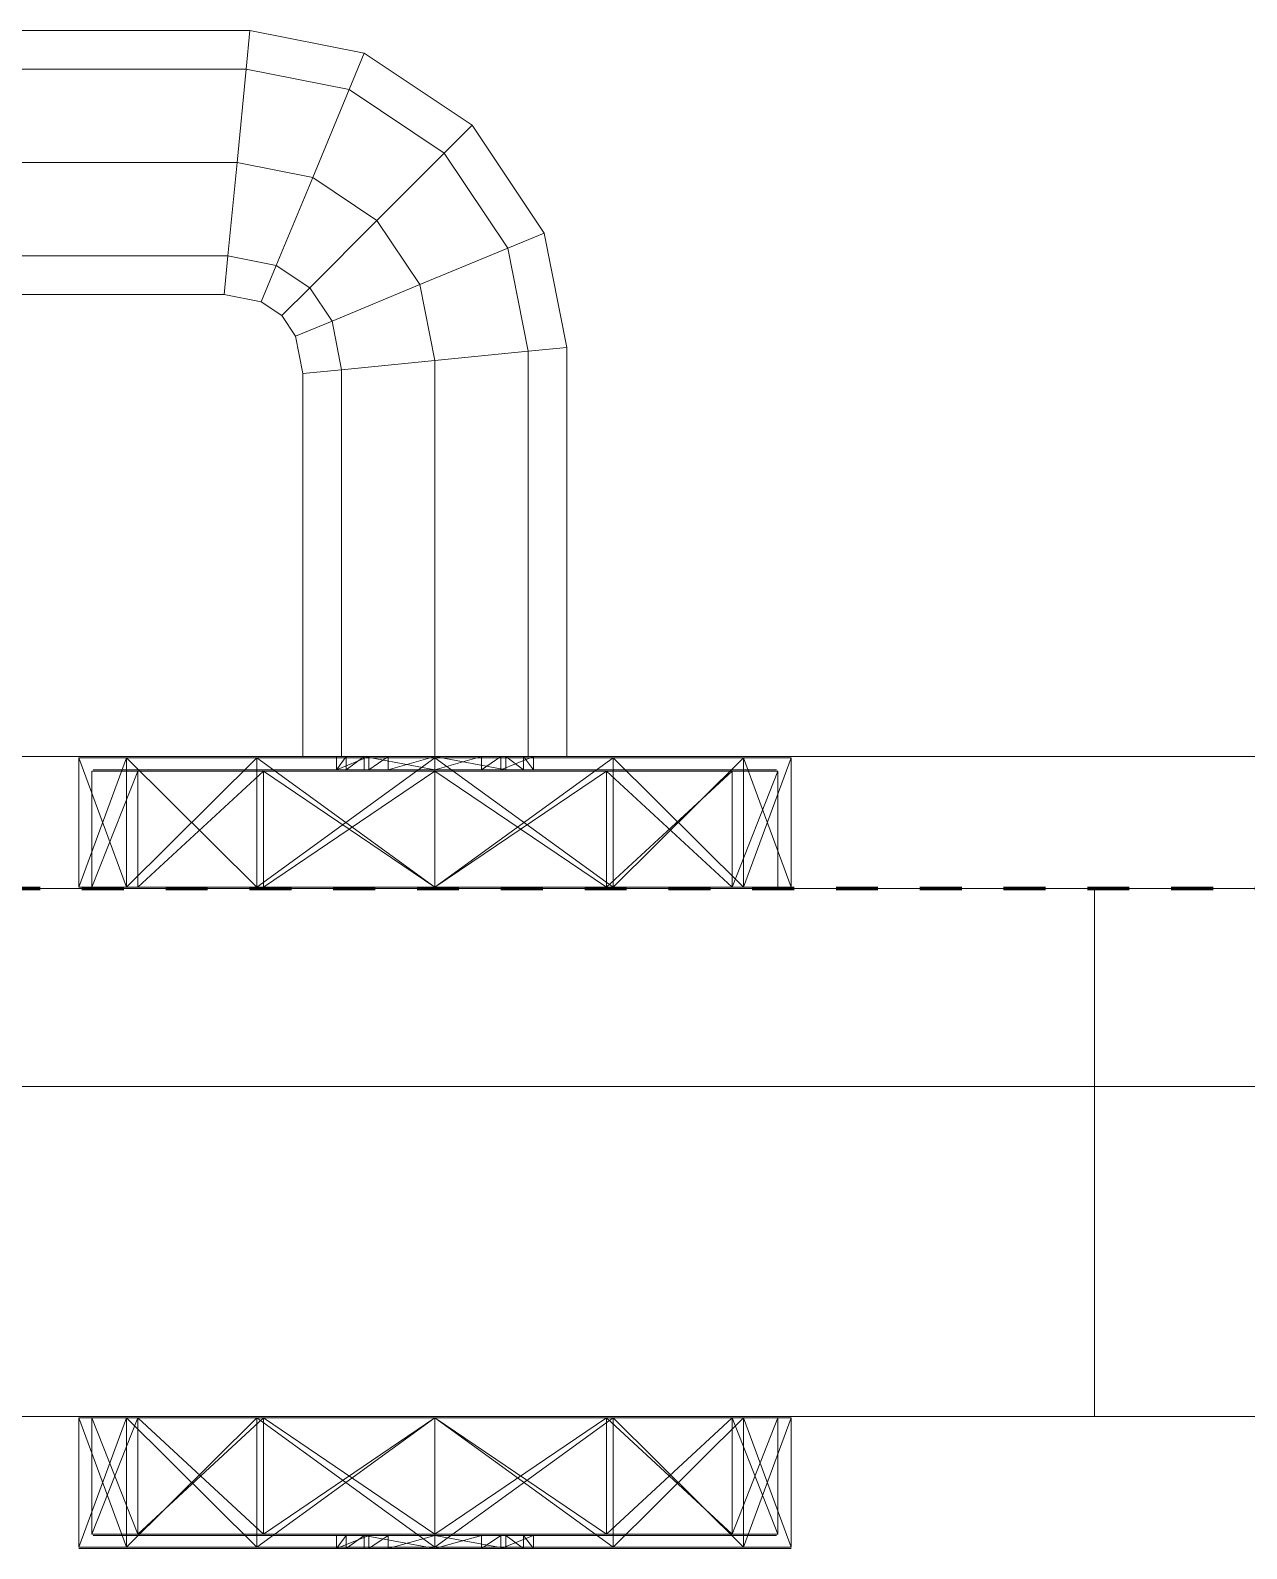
# Model space of a CAD drawing. Header units: millimetres. Extents: x -5300 to 98858, y -5196 to 93886.
# Drawn here: x 56481.3 to 56573.5, y 43115 to 43230 of the extents above; entities that cross this region are included whole.
import ezdxf

# ---------------------------------------------------------------- set-up
doc = ezdxf.new("R2010")
doc.units = ezdxf.units.MM
doc.linetypes.add('Штрих', pattern=[6.35, 3.175, -3.175])
doc.linetypes.add('Штрих_2_', pattern=[6.35, 3.175, -3.175])
for name, color, linetype, lineweight, true_color in [('_Разделитель помещений_', 4, 'Штрих', 70, 0x00ffff), ('Двери', 7, 'Continuous', 18, 0x7f7f7f), ('Стены', 7, 'Continuous', 18, 0x7f7f7f)]:
    doc.layers.add(name, color=color, linetype=linetype, lineweight=lineweight, true_color=true_color)

# ---------------------------------------------------------------- blocks, each defined once
blk = doc.blocks.new('СТВ_Перегородка_Кирпич 242319 - СТВ_Перегородка_Кирпич 2-249685-Подвал')
at = {"layer": 'Стены', "color": 254, "true_color": 0xd4d4d4}
blk.add_line((33750, 43150), (58000, 43150), dxfattribs=at)
blk = doc.blocks.new('СТВ_Перегородка_Кирпич 242319 - СТВ_Перегородка_Кирпич-249678-Подвал')
at = {"layer": 'Стены', "color": 254, "true_color": 0xd4d4d4}
for p, q in [((33750, 43165), (57830, 43165)), ((57830, 43165), (33750, 43165)), ((57830, 43165), (48765, 43165)), ((56050, 43165), (57550, 43165)), ((57550, 43165), (56050, 43165)), ((57550, 43165), (56050, 43165)), ((56050, 43165), (57550, 43165)), ((57830, 43150), (33750, 43150)), ((57830, 43150), (33750, 43150)), ((57830, 43150), (48765, 43150)), ((54750, 43150), (57650, 43150)), ((57650, 43150), (54750, 43150)), ((57650, 43150), (54750, 43150)), ((56050, 43150), (57550, 43150)), ((57550, 43150), (56050, 43150)), ((57550, 43150), (56050, 43150)), ((56050, 43150), (57550, 43150)), ((56050, 43150), (57550, 43150)), ((57550, 43150), (56050, 43150)), ((57550, 43150), (56050, 43150)), ((56050, 43150), (57550, 43150))]:
    blk.add_line(p, q, dxfattribs=at)
blk = doc.blocks.new('СТВ_Перегородка_Кирпич 242319 - СТВ_Перегородка_Кирпич 242319-249682-Подвал')
for name in ['СТВ_Перегородка_Кирпич 242319 - СТВ_Перегородка_Кирпич-249678-Подвал', 'СТВ_Перегородка_Кирпич 242319 - СТВ_Перегородка_Кирпич 2-249685-Подвал']:
    blk.add_blockref(name, (0, 0))
blk = doc.blocks.new('Д-28 - Д-28-249687-Подвал')
at = {"layer": 'Двери', "color": 254, "true_color": 0xd4d4d4}
for p, q in [((56416.02, 43230), (56497.98, 43230)), ((56497.98, 43230), (56416.02, 43230)), ((56497.7, 43227.07), (56497.98, 43230)), ((56497.98, 43230), (56497.7, 43227.07)), ((56497.98, 43230), (56497.7, 43227.07)), ((56497.7, 43227.07), (56497.98, 43230)), ((56497.98, 43230), (56506.64, 43228.28)), ((56506.64, 43228.28), (56497.98, 43230)), ((56505.5, 43225.52), (56506.64, 43228.28)), ((56506.64, 43228.28), (56505.5, 43225.52)), ((56506.64, 43228.28), (56505.5, 43225.52)), ((56505.5, 43225.52), (56506.64, 43228.28)), ((56506.64, 43228.28), (56514.82, 43222.82)), ((56514.82, 43222.82), (56506.64, 43228.28)), ((56497.7, 43227.07), (56416.3, 43227.07)), ((56416.3, 43227.07), (56497.7, 43227.07)), ((56416.3, 43227.07), (56497.7, 43227.07)), ((56497.7, 43227.07), (56416.3, 43227.07)), ((56497, 43220), (56497.7, 43227.07)), ((56497.7, 43227.07), (56497, 43220)), ((56497.7, 43227.07), (56497, 43220)), ((56497, 43220), (56497.7, 43227.07)), ((56505.5, 43225.52), (56497.7, 43227.07)), ((56497.7, 43227.07), (56505.5, 43225.52)), ((56497.7, 43227.07), (56505.5, 43225.52)), ((56505.5, 43225.52), (56497.7, 43227.07)), ((56502.74, 43218.86), (56505.5, 43225.52)), ((56505.5, 43225.52), (56502.74, 43218.86)), ((56505.5, 43225.52), (56502.74, 43218.86)), ((56502.74, 43218.86), (56505.5, 43225.52)), ((56512.7, 43220.7), (56505.5, 43225.52)), ((56505.5, 43225.52), (56512.7, 43220.7)), ((56505.5, 43225.52), (56512.7, 43220.7)), ((56512.7, 43220.7), (56505.5, 43225.52)), ((56512.7, 43220.7), (56514.82, 43222.82)), ((56514.82, 43222.82), (56512.7, 43220.7)), ((56514.82, 43222.82), (56512.7, 43220.7)), ((56512.7, 43220.7), (56514.82, 43222.82)), ((56514.82, 43222.82), (56520.28, 43214.64)), ((56520.28, 43214.64), (56514.82, 43222.82)), ((56507.61, 43215.61), (56512.7, 43220.7)), ((56512.7, 43220.7), (56507.61, 43215.61)), ((56512.7, 43220.7), (56507.61, 43215.61)), ((56507.61, 43215.61), (56512.7, 43220.7)), ((56517.52, 43213.5), (56512.7, 43220.7)), ((56512.7, 43220.7), (56517.52, 43213.5)), ((56512.7, 43220.7), (56517.52, 43213.5)), ((56517.52, 43213.5), (56512.7, 43220.7)), ((56497, 43220), (56417, 43220)), ((56417, 43220), (56497, 43220)), ((56417, 43220), (56497, 43220)), ((56497, 43220), (56417, 43220)), ((56496.3, 43212.93), (56497, 43220)), ((56497, 43220), (56496.3, 43212.93)), ((56497, 43220), (56496.3, 43212.93)), ((56496.3, 43212.93), (56497, 43220)), ((56502.74, 43218.86), (56497, 43220)), ((56497, 43220), (56502.74, 43218.86)), ((56497, 43220), (56502.74, 43218.86)), ((56502.74, 43218.86), (56497, 43220)), ((56499.98, 43212.2), (56502.74, 43218.86)), ((56502.74, 43218.86), (56499.98, 43212.2)), ((56502.74, 43218.86), (56499.98, 43212.2)), ((56499.98, 43212.2), (56502.74, 43218.86)), ((56507.61, 43215.61), (56502.74, 43218.86)), ((56502.74, 43218.86), (56507.61, 43215.61)), ((56502.74, 43218.86), (56507.61, 43215.61)), ((56507.61, 43215.61), (56502.74, 43218.86)), ((56502.51, 43210.51), (56507.61, 43215.61)), ((56507.61, 43215.61), (56502.51, 43210.51)), ((56507.61, 43215.61), (56502.51, 43210.51)), ((56502.51, 43210.51), (56507.61, 43215.61)), ((56510.86, 43210.74), (56507.61, 43215.61)), ((56507.61, 43215.61), (56510.86, 43210.74)), ((56507.61, 43215.61), (56510.86, 43210.74)), ((56510.86, 43210.74), (56507.61, 43215.61)), ((56517.52, 43213.5), (56520.28, 43214.64)), ((56520.28, 43214.64), (56517.52, 43213.5)), ((56520.28, 43214.64), (56517.52, 43213.5)), ((56517.52, 43213.5), (56520.28, 43214.64)), ((56520.28, 43214.64), (56522, 43205.98)), ((56522, 43205.98), (56520.28, 43214.64)), ((56510.86, 43210.74), (56517.52, 43213.5)), ((56517.52, 43213.5), (56510.86, 43210.74)), ((56517.52, 43213.5), (56510.86, 43210.74)), ((56510.86, 43210.74), (56517.52, 43213.5)), ((56519.07, 43205.7), (56517.52, 43213.5)), ((56517.52, 43213.5), (56519.07, 43205.7)), ((56517.52, 43213.5), (56519.07, 43205.7)), ((56519.07, 43205.7), (56517.52, 43213.5)), ((56496.3, 43212.93), (56417.7, 43212.93)), ((56417.7, 43212.93), (56496.3, 43212.93)), ((56417.7, 43212.93), (56496.3, 43212.93)), ((56496.3, 43212.93), (56417.7, 43212.93)), ((56496.02, 43210), (56496.3, 43212.93)), ((56496.3, 43212.93), (56496.02, 43210)), ((56496.3, 43212.93), (56496.02, 43210)), ((56496.02, 43210), (56496.3, 43212.93)), ((56499.98, 43212.2), (56496.3, 43212.93)), ((56496.3, 43212.93), (56499.98, 43212.2)), ((56496.3, 43212.93), (56499.98, 43212.2)), ((56499.98, 43212.2), (56496.3, 43212.93)), ((56498.84, 43209.44), (56499.98, 43212.2)), ((56499.98, 43212.2), (56498.84, 43209.44)), ((56499.98, 43212.2), (56498.84, 43209.44)), ((56498.84, 43209.44), (56499.98, 43212.2)), ((56502.51, 43210.51), (56499.98, 43212.2)), ((56499.98, 43212.2), (56502.51, 43210.51)), ((56499.98, 43212.2), (56502.51, 43210.51)), ((56502.51, 43210.51), (56499.98, 43212.2)), ((56496.02, 43210), (56417.98, 43210)), ((56417.98, 43210), (56496.02, 43210)), ((56498.84, 43209.44), (56496.02, 43210)), ((56496.02, 43210), (56498.84, 43209.44)), ((56500.4, 43208.4), (56502.51, 43210.51)), ((56502.51, 43210.51), (56500.4, 43208.4)), ((56502.51, 43210.51), (56500.4, 43208.4)), ((56500.4, 43208.4), (56502.51, 43210.51)), ((56504.2, 43207.98), (56502.51, 43210.51)), ((56502.51, 43210.51), (56504.2, 43207.98)), ((56502.51, 43210.51), (56504.2, 43207.98)), ((56504.2, 43207.98), (56502.51, 43210.51)), ((56504.2, 43207.98), (56510.86, 43210.74)), ((56510.86, 43210.74), (56504.2, 43207.98)), ((56510.86, 43210.74), (56504.2, 43207.98)), ((56504.2, 43207.98), (56510.86, 43210.74)), ((56512, 43205), (56510.86, 43210.74)), ((56510.86, 43210.74), (56512, 43205)), ((56510.86, 43210.74), (56512, 43205)), ((56512, 43205), (56510.86, 43210.74)), ((56500.4, 43208.4), (56498.84, 43209.44)), ((56498.84, 43209.44), (56500.4, 43208.4)), ((56501.44, 43206.84), (56500.4, 43208.4)), ((56500.4, 43208.4), (56501.44, 43206.84)), ((56501.44, 43206.84), (56504.2, 43207.98)), ((56504.2, 43207.98), (56501.44, 43206.84)), ((56504.2, 43207.98), (56501.44, 43206.84)), ((56501.44, 43206.84), (56504.2, 43207.98)), ((56504.93, 43204.3), (56504.2, 43207.98)), ((56504.2, 43207.98), (56504.93, 43204.3)), ((56504.2, 43207.98), (56504.93, 43204.3)), ((56504.93, 43204.3), (56504.2, 43207.98)), ((56502, 43204.02), (56501.44, 43206.84)), ((56501.44, 43206.84), (56502, 43204.02)), ((56512, 43205), (56519.07, 43205.7)), ((56519.07, 43205.7), (56512, 43205)), ((56519.07, 43205.7), (56512, 43205)), ((56512, 43205), (56519.07, 43205.7)), ((56519.07, 43205.7), (56522, 43205.98)), ((56522, 43205.98), (56519.07, 43205.7)), ((56522, 43205.98), (56519.07, 43205.7)), ((56519.07, 43205.7), (56522, 43205.98)), ((56519.07, 43175), (56519.07, 43205.7)), ((56519.07, 43205.7), (56519.07, 43175)), ((56519.07, 43205.7), (56519.07, 43175)), ((56519.07, 43175), (56519.07, 43205.7)), ((56522, 43205.98), (56522, 43175)), ((56522, 43175), (56522, 43205.98)), ((56502, 43204.02), (56504.93, 43204.3)), ((56504.93, 43204.3), (56502, 43204.02)), ((56504.93, 43204.3), (56502, 43204.02)), ((56502, 43204.02), (56504.93, 43204.3)), ((56504.93, 43204.3), (56512, 43205)), ((56512, 43205), (56504.93, 43204.3)), ((56512, 43205), (56504.93, 43204.3)), ((56504.93, 43204.3), (56512, 43205)), ((56504.93, 43175), (56504.93, 43204.3)), ((56504.93, 43204.3), (56504.93, 43175)), ((56504.93, 43204.3), (56504.93, 43175)), ((56504.93, 43175), (56504.93, 43204.3)), ((56512, 43175), (56512, 43205)), ((56512, 43205), (56512, 43175)), ((56512, 43205), (56512, 43175)), ((56512, 43175), (56512, 43205)), ((56502, 43175), (56502, 43204.02)), ((56502, 43204.02), (56502, 43175)), ((56040, 43175), (57560, 43175)), ((57560, 43175), (56040, 43175)), ((57460, 43175), (56140, 43175)), ((56140, 43175), (57460, 43175)), ((56488.62, 43175), (56485, 43175)), ((56485, 43175), (56488.62, 43175)), ((56485, 43175), (56498.5, 43175)), ((56488.62, 43174.9), (56485, 43174.9)), ((56488.62, 43174.9), (56485, 43174.9)), ((56485, 43165.1), (56485, 43174.9)), ((56488.62, 43165.1), (56485, 43174.9)), ((56488.62, 43174.9), (56485, 43165.1)), ((56488.62, 43174.9), (56485, 43174.9)), ((56485, 43174.9), (56488.62, 43174.9)), ((56485, 43174.9), (56485, 43165.1)), ((56488.62, 43165.1), (56485, 43174.9)), ((56485, 43165.1), (56488.62, 43174.9)), ((56488.71, 43175), (56485.1, 43175)), ((56488.71, 43175), (56485.1, 43175)), ((56507, 43175), (56485.1, 43175)), ((56507, 43175), (56485.1, 43175)), ((56507, 43175), (56485.1, 43175)), ((56498.5, 43175), (56488.62, 43175)), ((56488.62, 43175), (56498.5, 43175)), ((56488.62, 43175), (56498.5, 43175)), ((56498.5, 43174.9), (56488.62, 43174.9)), ((56498.5, 43174.9), (56488.62, 43174.9)), ((56498.5, 43165.1), (56488.62, 43174.9)), ((56498.5, 43174.9), (56488.62, 43165.1)), ((56488.62, 43165.1), (56488.62, 43174.9)), ((56488.62, 43165.1), (56488.62, 43174.9)), ((56498.5, 43174.9), (56488.62, 43174.9)), ((56498.5, 43174.9), (56488.62, 43174.9)), ((56498.5, 43174.9), (56488.62, 43165.1)), ((56498.5, 43165.1), (56488.62, 43174.9)), ((56488.62, 43174.9), (56488.62, 43165.1)), ((56488.62, 43174.9), (56488.62, 43165.1)), ((56498.55, 43175), (56488.71, 43175)), ((56498.55, 43175), (56488.71, 43175)), ((56507, 43175), (56488.71, 43175)), ((56504.53, 43175), (56488.71, 43175)), ((56505.28, 43175), (56488.71, 43175)), ((56488.71, 43175), (56507, 43175)), ((56507, 43175), (56488.71, 43175)), ((56512, 43175), (56498.5, 43175)), ((56512, 43175), (56498.5, 43175)), ((56525.5, 43175), (56498.5, 43175)), ((56525.5, 43175), (56498.5, 43175)), ((56525.5, 43175), (56498.5, 43175)), ((56498.5, 43175), (56498.5, 43175)), ((56512, 43174.9), (56498.5, 43174.9)), ((56512, 43174.9), (56498.5, 43174.9)), ((56512, 43174.9), (56498.5, 43165.1)), ((56512, 43165.1), (56498.5, 43174.9)), ((56498.5, 43165.1), (56498.5, 43174.9)), ((56498.5, 43165.1), (56498.5, 43174.9)), ((56512, 43174.9), (56498.5, 43174.9)), ((56512, 43174.9), (56498.5, 43174.9)), ((56512, 43174.9), (56498.5, 43165.1)), ((56498.5, 43174.9), (56498.5, 43165.1)), ((56512, 43174.9), (56498.5, 43165.1)), ((56498.5, 43174.9), (56498.5, 43165.1)), ((56512, 43175), (56498.55, 43175)), ((56512, 43175), (56498.55, 43175)), ((56498.55, 43175), (56507, 43175)), ((56498.55, 43175), (56507, 43175)), ((56498.55, 43175), (56508.46, 43175)), ((56506.63, 43175), (56498.55, 43175)), ((56505.28, 43175), (56498.55, 43175)), ((56504.93, 43175), (56502, 43175)), ((56502, 43175), (56504.93, 43175)), ((56504.53, 43174), (56504.53, 43175)), ((56504.53, 43175), (56505.28, 43175)), ((56504.53, 43175), (56507, 43175)), ((56504.53, 43174), (56505.28, 43175)), ((56504.53, 43174), (56507, 43175)), ((56504.53, 43175), (56507, 43175)), ((56512, 43175), (56504.93, 43175)), ((56504.93, 43175), (56512, 43175)), ((56506.63, 43175), (56505.28, 43175)), ((56505.28, 43174), (56506.63, 43175)), ((56505.28, 43174), (56505.28, 43175)), ((56512, 43175), (56506.63, 43175)), ((56512, 43174), (56506.63, 43175)), ((56506.63, 43174), (56506.63, 43175)), ((56512, 43175), (56506.63, 43175)), ((56507, 43175), (56508.46, 43175)), ((56507, 43175), (56507, 43174)), ((56507, 43174), (56507, 43175)), ((56507, 43175), (56507, 43175)), ((56507, 43175), (56507, 43174)), ((56507, 43175), (56507, 43175)), ((56507, 43175), (56507, 43174)), ((56508.46, 43175), (56507, 43174)), ((56507, 43174), (56507, 43175)), ((56507, 43174), (56507, 43175)), ((56507, 43174), (56507, 43175)), ((56507, 43175), (56507, 43174)), ((56507, 43175), (56507, 43175)), ((56507, 43175), (56507, 43175)), ((56507, 43174), (56507, 43175)), ((56507, 43174), (56507, 43175)), ((56507, 43174), (56507, 43175)), ((56507, 43175), (56507, 43175)), ((56512, 43175), (56508.46, 43175)), ((56512, 43175), (56508.46, 43175)), ((56512, 43175), (56508.46, 43174)), ((56508.46, 43175), (56508.46, 43174)), ((56525.45, 43175), (56512, 43175)), ((56525.45, 43175), (56512, 43175)), ((56517.37, 43175), (56512, 43175)), ((56512, 43175), (56515.54, 43175)), ((56517.37, 43174), (56512, 43175)), ((56512, 43174), (56512, 43175)), ((56517.37, 43175), (56512, 43175)), ((56512, 43175), (56512, 43175)), ((56512, 43175), (56515.54, 43175)), ((56512, 43175), (56512, 43174)), ((56515.54, 43175), (56512, 43174)), ((56512, 43175), (56512, 43175)), ((56512, 43175), (56525.5, 43175)), ((56525.5, 43175), (56512, 43175)), ((56519.07, 43175), (56512, 43175)), ((56512, 43175), (56519.07, 43175)), ((56525.5, 43174.9), (56512, 43174.9)), ((56525.5, 43174.9), (56512, 43174.9)), ((56525.5, 43165.1), (56512, 43174.9)), ((56525.5, 43174.9), (56512, 43165.1)), ((56512, 43165.1), (56512, 43174.9)), ((56512, 43165.1), (56512, 43174.9)), ((56525.5, 43174.9), (56512, 43174.9)), ((56525.5, 43174.9), (56512, 43174.9)), ((56512, 43174.9), (56512, 43165.1)), ((56512, 43174.9), (56525.5, 43165.1)), ((56525.5, 43174.9), (56512, 43165.1)), ((56512, 43174.9), (56512, 43165.1)), ((56517, 43175), (56515.54, 43175)), ((56517, 43175), (56515.54, 43174)), ((56525.45, 43175), (56515.54, 43175)), ((56515.54, 43175), (56515.54, 43174)), ((56517, 43174), (56517, 43175)), ((56519.47, 43175), (56517, 43175)), ((56517, 43175), (56517, 43174)), ((56517, 43174), (56519.47, 43175)), ((56517, 43174), (56517, 43175)), ((56517, 43174), (56517, 43175)), ((56517, 43174), (56517, 43175)), ((56519.47, 43175), (56517, 43175)), ((56517, 43175), (56517, 43175)), ((56517, 43175), (56517, 43175)), ((56517, 43175), (56535.3, 43175)), ((56517, 43175), (56538.9, 43175)), ((56517, 43175), (56517, 43175)), ((56517, 43175), (56517, 43174)), ((56517, 43175), (56538.9, 43175)), ((56517, 43175), (56517, 43175)), ((56517, 43175), (56517, 43174)), ((56517, 43175), (56517, 43174)), ((56517, 43175), (56538.9, 43175)), ((56517, 43175), (56535.3, 43175)), ((56517, 43175), (56517, 43175)), ((56517, 43175), (56517, 43174)), ((56517, 43175), (56517, 43174)), ((56517, 43175), (56517, 43174)), ((56517, 43175), (56535.3, 43175)), ((56517, 43175), (56525.45, 43175)), ((56517, 43175), (56525.45, 43175)), ((56517.37, 43175), (56518.72, 43175)), ((56518.72, 43174), (56517.37, 43175)), ((56517.37, 43174), (56517.37, 43175)), ((56517.37, 43175), (56525.45, 43175)), ((56519.47, 43175), (56518.72, 43175)), ((56519.47, 43174), (56518.72, 43175)), ((56518.72, 43174), (56518.72, 43175)), ((56518.72, 43175), (56525.45, 43175)), ((56518.72, 43175), (56535.3, 43175)), ((56522, 43175), (56519.07, 43175)), ((56519.07, 43175), (56522, 43175)), ((56519.47, 43174), (56519.47, 43175)), ((56519.47, 43175), (56535.3, 43175)), ((56525.45, 43175), (56535.3, 43175)), ((56535.3, 43175), (56525.45, 43175)), ((56525.5, 43175), (56535.38, 43175)), ((56535.38, 43175), (56525.5, 43175)), ((56525.5, 43175), (56539, 43175)), ((56525.5, 43175), (56535.38, 43175)), ((56525.5, 43175), (56525.5, 43175)), ((56535.38, 43174.9), (56525.5, 43174.9)), ((56535.38, 43174.9), (56525.5, 43174.9)), ((56525.5, 43165.1), (56535.38, 43174.9)), ((56525.5, 43165.1), (56525.5, 43174.9)), ((56535.38, 43165.1), (56525.5, 43174.9)), ((56525.5, 43165.1), (56525.5, 43174.9)), ((56525.5, 43174.9), (56535.38, 43174.9)), ((56535.38, 43174.9), (56525.5, 43174.9)), ((56525.5, 43174.9), (56525.5, 43165.1)), ((56525.5, 43165.1), (56535.38, 43174.9)), ((56535.38, 43165.1), (56525.5, 43174.9)), ((56525.5, 43174.9), (56525.5, 43165.1)), ((56535.3, 43175), (56538.9, 43175)), ((56538.9, 43175), (56535.3, 43175)), ((56535.38, 43175), (56539, 43175)), ((56539, 43175), (56535.38, 43175)), ((56535.38, 43174.9), (56539, 43174.9)), ((56539, 43174.9), (56535.38, 43174.9)), ((56535.38, 43165.1), (56535.38, 43174.9)), ((56535.38, 43174.9), (56539, 43165.1)), ((56539, 43174.9), (56535.38, 43165.1)), ((56535.38, 43165.1), (56535.38, 43174.9)), ((56535.38, 43174.9), (56539, 43174.9)), ((56539, 43174.9), (56535.38, 43174.9)), ((56535.38, 43174.9), (56535.38, 43165.1)), ((56535.38, 43174.9), (56539, 43165.1)), ((56539, 43174.9), (56535.38, 43165.1)), ((56535.38, 43174.9), (56535.38, 43165.1)), ((56539, 43165.1), (56539, 43174.9)), ((56539, 43174.9), (56539, 43165.1)), ((56489.48, 43173.9), (56486, 43173.9)), ((56489.48, 43173.9), (56486, 43173.9)), ((56486, 43173.9), (56486, 43165.1)), ((56489.48, 43173.9), (56486, 43165.1)), ((56489.48, 43173.9), (56486, 43165.1)), ((56489.57, 43174), (56486.1, 43174)), ((56489.57, 43174), (56486.1, 43174)), ((56507, 43174), (56486.1, 43174)), ((56507, 43174), (56486.1, 43174)), ((56507, 43174), (56486.1, 43174)), ((56499, 43173.9), (56489.48, 43173.9)), ((56499, 43173.9), (56489.48, 43173.9)), ((56499, 43173.9), (56489.48, 43165.1)), ((56499, 43173.9), (56489.48, 43165.1)), ((56489.48, 43173.9), (56489.48, 43165.1)), ((56489.48, 43173.9), (56489.48, 43165.1)), ((56499.05, 43174), (56489.57, 43174)), ((56499.05, 43174), (56489.57, 43174)), ((56505.28, 43174), (56489.57, 43174)), ((56507, 43174), (56489.57, 43174)), ((56504.53, 43174), (56489.57, 43174)), ((56489.57, 43174), (56507, 43174)), ((56507, 43174), (56489.57, 43174)), ((56512, 43173.9), (56499, 43173.9)), ((56512, 43173.9), (56499, 43173.9)), ((56512, 43173.9), (56499, 43165.1)), ((56512, 43165.1), (56499, 43173.9)), ((56499, 43173.9), (56499, 43165.1)), ((56499, 43173.9), (56499, 43165.1)), ((56512, 43174), (56499.05, 43174)), ((56512, 43174), (56499.05, 43174)), ((56506.63, 43174), (56499.05, 43174)), ((56499.05, 43174), (56505.28, 43174)), ((56508.46, 43174), (56499.05, 43174)), ((56507, 43174), (56499.05, 43174)), ((56507, 43174), (56499.05, 43174)), ((56505.28, 43174), (56504.53, 43174)), ((56504.53, 43174), (56507, 43174)), ((56504.53, 43174), (56507, 43174)), ((56506.63, 43174), (56505.28, 43174)), ((56512, 43174), (56506.63, 43174)), ((56512, 43174), (56506.63, 43174)), ((56508.46, 43174), (56507, 43174)), ((56507, 43174), (56507, 43174)), ((56507, 43174), (56507, 43174)), ((56507, 43174), (56507, 43174)), ((56507, 43174), (56507, 43174)), ((56507, 43174), (56507, 43174)), ((56512, 43174), (56508.46, 43174)), ((56512, 43174), (56508.46, 43174)), ((56524.95, 43174), (56512, 43174)), ((56524.95, 43174), (56512, 43174)), ((56517.37, 43174), (56512, 43174)), ((56515.54, 43174), (56512, 43174)), ((56517.37, 43174), (56512, 43174)), ((56512, 43174), (56512, 43174)), ((56515.54, 43174), (56512, 43174)), ((56512, 43174), (56512, 43174)), ((56525, 43173.9), (56512, 43173.9)), ((56525, 43173.9), (56512, 43173.9)), ((56525, 43173.9), (56512, 43165.1)), ((56512, 43173.9), (56512, 43165.1)), ((56512, 43173.9), (56512, 43165.1)), ((56512, 43173.9), (56525, 43165.1)), ((56517, 43174), (56515.54, 43174)), ((56515.54, 43174), (56524.95, 43174)), ((56519.47, 43174), (56517, 43174)), ((56519.47, 43174), (56517, 43174)), ((56517, 43174), (56517, 43174)), ((56517, 43174), (56534.43, 43174)), ((56517, 43174), (56517, 43174)), ((56517, 43174), (56537.9, 43174)), ((56517, 43174), (56517, 43174)), ((56517, 43174), (56524.95, 43174)), ((56517, 43174), (56517, 43174)), ((56517, 43174), (56524.95, 43174)), ((56517, 43174), (56534.43, 43174)), ((56517, 43174), (56517, 43174)), ((56517, 43174), (56537.9, 43174)), ((56517, 43174), (56534.43, 43174)), ((56517, 43174), (56537.9, 43174)), ((56518.72, 43174), (56517.37, 43174)), ((56524.95, 43174), (56517.37, 43174)), ((56519.47, 43174), (56518.72, 43174)), ((56534.43, 43174), (56518.72, 43174)), ((56524.95, 43174), (56518.72, 43174)), ((56519.47, 43174), (56534.43, 43174)), ((56534.43, 43174), (56524.95, 43174)), ((56524.95, 43174), (56534.43, 43174)), ((56525, 43173.9), (56534.52, 43173.9)), ((56525, 43173.9), (56534.52, 43173.9)), ((56525, 43173.9), (56525, 43165.1)), ((56534.52, 43173.9), (56525, 43165.1)), ((56525, 43173.9), (56525, 43165.1)), ((56525, 43173.9), (56534.52, 43165.1)), ((56534.43, 43174), (56537.9, 43174)), ((56537.9, 43174), (56534.43, 43174)), ((56534.52, 43173.9), (56538, 43173.9)), ((56538, 43173.9), (56534.52, 43173.9)), ((56534.52, 43173.9), (56534.52, 43165.1)), ((56534.52, 43165.1), (56538, 43173.9)), ((56538, 43173.9), (56534.52, 43165.1)), ((56534.52, 43173.9), (56534.52, 43165.1)), ((56538, 43173.9), (56538, 43165.1)), ((57560, 43165), (56040, 43165)), ((56040, 43165), (57560, 43165)), ((56050, 43165), (57550, 43165)), ((57550, 43165), (56050, 43165)), ((57462, 43165), (56138, 43165)), ((56138, 43165), (57462, 43165)), ((56138, 43165), (56562, 43165)), ((56138, 43165), (56562, 43165)), ((56562, 43165), (56138, 43165)), ((56562, 43165), (56138, 43165)), ((57460, 43165), (56140, 43165)), ((56140, 43165), (57460, 43165)), ((56488.62, 43165.1), (56485, 43165.1)), ((56488.62, 43165.1), (56485, 43165.1)), ((56488.62, 43165.1), (56485, 43165.1)), ((56485, 43165.1), (56488.62, 43165.1)), ((56488.62, 43165), (56485, 43165)), ((56485, 43165), (56488.62, 43165)), ((56498.5, 43165), (56485, 43165)), ((56488.71, 43165), (56485.1, 43165)), ((56488.71, 43165), (56485.1, 43165)), ((56489.4, 43165), (56485.1, 43165)), ((56489.4, 43165), (56485.1, 43165)), ((56485.9, 43165), (56485.1, 43165)), ((56489.4, 43165), (56485.9, 43165)), ((56489.4, 43165), (56485.9, 43165)), ((56489.48, 43165.1), (56486, 43165.1)), ((56489.48, 43165.1), (56486, 43165.1)), ((56498.5, 43165.1), (56488.62, 43165.1)), ((56498.5, 43165.1), (56488.62, 43165.1)), ((56498.5, 43165.1), (56488.62, 43165.1)), ((56498.5, 43165.1), (56488.62, 43165.1)), ((56498.5, 43165), (56488.62, 43165)), ((56488.62, 43165), (56498.5, 43165)), ((56498.5, 43165), (56488.62, 43165)), ((56498.55, 43165), (56488.71, 43165)), ((56498.55, 43165), (56488.71, 43165)), ((56498.95, 43165), (56488.71, 43165)), ((56498.95, 43165), (56488.71, 43165)), ((56489.4, 43165), (56488.71, 43165)), ((56489.4, 43165), (56488.71, 43165)), ((56498.95, 43165), (56489.4, 43165)), ((56498.95, 43165), (56489.4, 43165)), ((56499, 43165.1), (56489.48, 43165.1)), ((56499, 43165.1), (56489.48, 43165.1)), ((56512, 43165.1), (56498.5, 43165.1)), ((56512, 43165.1), (56498.5, 43165.1)), ((56512, 43165.1), (56498.5, 43165.1)), ((56512, 43165.1), (56498.5, 43165.1)), ((56512, 43165), (56498.5, 43165)), ((56498.5, 43165), (56512, 43165)), ((56498.5, 43165), (56498.5, 43165)), ((56498.5, 43165), (56525.5, 43165)), ((56498.5, 43165), (56525.5, 43165)), ((56498.5, 43165), (56525.5, 43165)), ((56512, 43165), (56498.55, 43165)), ((56512, 43165), (56498.55, 43165)), ((56498.95, 43165), (56498.55, 43165)), ((56498.95, 43165), (56498.55, 43165)), ((56512, 43165), (56498.95, 43165)), ((56512, 43165), (56498.95, 43165)), ((56512, 43165), (56498.95, 43165)), ((56512, 43165), (56498.95, 43165)), ((56512, 43165.1), (56499, 43165.1)), ((56512, 43165.1), (56499, 43165.1)), ((56525, 43165.1), (56512, 43165.1)), ((56525.5, 43165.1), (56512, 43165.1)), ((56525.5, 43165.1), (56512, 43165.1)), ((56512, 43165.1), (56525, 43165.1)), ((56512, 43165.1), (56525.5, 43165.1)), ((56525.5, 43165.1), (56512, 43165.1)), ((56525.05, 43165), (56512, 43165)), ((56525.45, 43165), (56512, 43165)), ((56525.05, 43165), (56512, 43165)), ((56525.45, 43165), (56512, 43165)), ((56525.05, 43165), (56512, 43165)), ((56512, 43165), (56512, 43165)), ((56525.05, 43165), (56512, 43165)), ((56512, 43165), (56512, 43165)), ((56512, 43165), (56525.5, 43165)), ((56512, 43165), (56525.5, 43165)), ((56534.52, 43165.1), (56525, 43165.1)), ((56525, 43165.1), (56534.52, 43165.1)), ((56525.05, 43165), (56534.61, 43165)), ((56534.61, 43165), (56525.05, 43165)), ((56525.05, 43165), (56525.45, 43165)), ((56525.05, 43165), (56525.45, 43165)), ((56535.3, 43165), (56525.45, 43165)), ((56535.3, 43165), (56525.45, 43165)), ((56534.61, 43165), (56525.45, 43165)), ((56534.61, 43165), (56525.45, 43165)), ((56525.5, 43165.1), (56535.38, 43165.1)), ((56535.38, 43165.1), (56525.5, 43165.1)), ((56525.5, 43165.1), (56535.38, 43165.1)), ((56535.38, 43165.1), (56525.5, 43165.1)), ((56525.5, 43165), (56535.38, 43165)), ((56535.38, 43165), (56525.5, 43165)), ((56525.5, 43165), (56525.5, 43165)), ((56535.38, 43165), (56525.5, 43165)), ((56539, 43165), (56525.5, 43165)), ((56534.52, 43165.1), (56538, 43165.1)), ((56538, 43165.1), (56534.52, 43165.1)), ((56534.61, 43165), (56538.1, 43165)), ((56538.1, 43165), (56534.61, 43165)), ((56534.61, 43165), (56535.3, 43165)), ((56534.61, 43165), (56538.9, 43165)), ((56538.9, 43165), (56534.61, 43165)), ((56534.61, 43165), (56535.3, 43165)), ((56535.3, 43165), (56538.9, 43165)), ((56538.9, 43165), (56535.3, 43165)), ((56535.38, 43165.1), (56539, 43165.1)), ((56539, 43165.1), (56535.38, 43165.1)), ((56535.38, 43165.1), (56539, 43165.1)), ((56539, 43165.1), (56535.38, 43165.1)), ((56535.38, 43165), (56539, 43165)), ((56539, 43165), (56535.38, 43165)), ((56538.1, 43165), (56538.9, 43165)), ((56562, 43125), (56562, 43165)), ((56562, 43165), (57462, 43165)), ((56562, 43165), (56562, 43125)), ((56562, 43125), (56562, 43165)), ((56562, 43165), (56562, 43165)), ((57462, 43165), (56562, 43165)), ((56562, 43165), (56562, 43165)), ((56562, 43165), (57462, 43165)), ((56562, 43165), (56562, 43125)), ((57462, 43165), (56562, 43165)), ((56562, 43165), (56562, 43125)), ((56562, 43165), (56562, 43165)), ((56562, 43165), (56562, 43165)), ((56562, 43165), (56562, 43125)), ((56562, 43125), (56562, 43165)), ((56562, 43125), (56562, 43165)), ((57462, 43125), (56138, 43125)), ((56138, 43125), (57462, 43125)), ((56562, 43125), (56138, 43125)), ((56138, 43125), (56562, 43125)), ((56562, 43125), (56138, 43125)), ((56138, 43125), (56562, 43125)), ((57450, 43125), (56150, 43125)), ((56150, 43125), (57450, 43125)), ((56488.62, 43125), (56485, 43125)), ((56485, 43125), (56488.62, 43125)), ((56485, 43125), (56498.5, 43125)), ((56488.62, 43124.9), (56485, 43124.9)), ((56488.62, 43124.9), (56485, 43124.9)), ((56485, 43124.9), (56485, 43115.1)), ((56488.62, 43124.9), (56485, 43115.1)), ((56488.62, 43115.1), (56485, 43124.9)), ((56488.62, 43124.9), (56485, 43124.9)), ((56485, 43124.9), (56488.62, 43124.9)), ((56485, 43124.9), (56485, 43115.1)), ((56488.62, 43124.9), (56485, 43115.1)), ((56485, 43124.9), (56488.62, 43115.1)), ((56488.71, 43125), (56485.1, 43125)), ((56488.71, 43125), (56485.1, 43125)), ((56489.4, 43125), (56485.1, 43125)), ((56489.4, 43125), (56485.1, 43125)), ((56485.9, 43125), (56485.1, 43125)), ((56489.4, 43125), (56485.9, 43125)), ((56489.4, 43125), (56485.9, 43125)), ((56489.48, 43124.9), (56486, 43124.9)), ((56489.48, 43124.9), (56486, 43124.9)), ((56486, 43124.9), (56486, 43116.1)), ((56489.48, 43116.1), (56486, 43124.9)), ((56489.48, 43124.9), (56486, 43116.1)), ((56498.5, 43125), (56488.62, 43125)), ((56488.62, 43125), (56498.5, 43125)), ((56488.62, 43125), (56498.5, 43125)), ((56498.5, 43124.9), (56488.62, 43124.9)), ((56498.5, 43124.9), (56488.62, 43124.9)), ((56498.5, 43124.9), (56488.62, 43115.1)), ((56498.5, 43115.1), (56488.62, 43124.9)), ((56488.62, 43124.9), (56488.62, 43115.1)), ((56488.62, 43115.1), (56488.62, 43124.9)), ((56498.5, 43124.9), (56488.62, 43124.9)), ((56488.62, 43124.9), (56498.5, 43124.9)), ((56498.5, 43115.1), (56488.62, 43124.9)), ((56488.62, 43124.9), (56488.62, 43115.1)), ((56488.62, 43124.9), (56488.62, 43115.1)), ((56488.62, 43124.9), (56498.5, 43115.1)), ((56498.55, 43125), (56488.71, 43125)), ((56498.55, 43125), (56488.71, 43125)), ((56498.95, 43125), (56488.71, 43125)), ((56498.95, 43125), (56488.71, 43125)), ((56489.4, 43125), (56488.71, 43125)), ((56488.71, 43125), (56489.4, 43125)), ((56498.95, 43125), (56489.4, 43125)), ((56498.95, 43125), (56489.4, 43125)), ((56499, 43124.9), (56489.48, 43124.9)), ((56499, 43124.9), (56489.48, 43124.9)), ((56499, 43124.9), (56489.48, 43116.1)), ((56499, 43116.1), (56489.48, 43124.9)), ((56489.48, 43124.9), (56489.48, 43116.1)), ((56489.48, 43116.1), (56489.48, 43124.9)), ((56512, 43125), (56498.5, 43125)), ((56512, 43125), (56498.5, 43125)), ((56525.5, 43125), (56498.5, 43125)), ((56525.5, 43125), (56498.5, 43125)), ((56525.5, 43125), (56498.5, 43125)), ((56498.5, 43125), (56498.5, 43125)), ((56512, 43124.9), (56498.5, 43124.9)), ((56512, 43124.9), (56498.5, 43124.9)), ((56512, 43124.9), (56498.5, 43115.1)), ((56512, 43115.1), (56498.5, 43124.9)), ((56498.5, 43124.9), (56498.5, 43115.1)), ((56498.5, 43115.1), (56498.5, 43124.9)), ((56512, 43124.9), (56498.5, 43124.9)), ((56498.5, 43124.9), (56512, 43124.9)), ((56512, 43124.9), (56498.5, 43115.1)), ((56498.5, 43124.9), (56498.5, 43115.1)), ((56498.5, 43124.9), (56498.5, 43115.1)), ((56498.5, 43124.9), (56512, 43115.1)), ((56512, 43125), (56498.55, 43125)), ((56512, 43125), (56498.55, 43125)), ((56498.95, 43125), (56498.55, 43125)), ((56498.55, 43125), (56498.95, 43125)), ((56512, 43125), (56498.95, 43125)), ((56512, 43125), (56498.95, 43125)), ((56512, 43125), (56498.95, 43125)), ((56512, 43125), (56498.95, 43125)), ((56512, 43124.9), (56499, 43124.9)), ((56512, 43124.9), (56499, 43124.9)), ((56512, 43124.9), (56499, 43116.1)), ((56512, 43116.1), (56499, 43124.9)), ((56499, 43124.9), (56499, 43116.1)), ((56499, 43116.1), (56499, 43124.9)), ((56525.05, 43125), (56512, 43125)), ((56525.45, 43125), (56512, 43125)), ((56525.45, 43125), (56512, 43125)), ((56525.05, 43125), (56512, 43125)), ((56525.05, 43125), (56512, 43125)), ((56512, 43125), (56512, 43125)), ((56525.05, 43125), (56512, 43125)), ((56512, 43125), (56512, 43125)), ((56512, 43125), (56525.5, 43125)), ((56525.5, 43125), (56512, 43125)), ((56525.5, 43124.9), (56512, 43124.9)), ((56525, 43124.9), (56512, 43124.9)), ((56525, 43124.9), (56512, 43124.9)), ((56525.5, 43124.9), (56512, 43124.9)), ((56525.5, 43124.9), (56512, 43115.1)), ((56512, 43124.9), (56512, 43115.1)), ((56525, 43124.9), (56512, 43116.1)), ((56525, 43116.1), (56512, 43124.9)), ((56512, 43124.9), (56512, 43116.1)), ((56525.5, 43115.1), (56512, 43124.9)), ((56512, 43115.1), (56512, 43124.9)), ((56512, 43116.1), (56512, 43124.9)), ((56525.5, 43124.9), (56512, 43124.9)), ((56512, 43124.9), (56525.5, 43124.9)), ((56525.5, 43124.9), (56512, 43115.1)), ((56512, 43124.9), (56512, 43115.1)), ((56512, 43124.9), (56512, 43115.1)), ((56512, 43124.9), (56525.5, 43115.1)), ((56525, 43124.9), (56534.52, 43124.9)), ((56534.52, 43124.9), (56525, 43124.9)), ((56525, 43116.1), (56525, 43124.9)), ((56525, 43124.9), (56534.52, 43116.1)), ((56534.52, 43124.9), (56525, 43116.1)), ((56525, 43124.9), (56525, 43116.1)), ((56525.05, 43125), (56534.61, 43125)), ((56534.61, 43125), (56525.05, 43125)), ((56525.05, 43125), (56525.45, 43125)), ((56525.45, 43125), (56525.05, 43125)), ((56525.45, 43125), (56535.3, 43125)), ((56535.3, 43125), (56525.45, 43125)), ((56525.45, 43125), (56534.61, 43125)), ((56534.61, 43125), (56525.45, 43125)), ((56525.5, 43125), (56535.38, 43125)), ((56535.38, 43125), (56525.5, 43125)), ((56525.5, 43125), (56539, 43125)), ((56525.5, 43125), (56535.38, 43125)), ((56525.5, 43125), (56525.5, 43125)), ((56525.5, 43124.9), (56535.38, 43124.9)), ((56525.5, 43124.9), (56535.38, 43124.9)), ((56525.5, 43124.9), (56525.5, 43115.1)), ((56525.5, 43115.1), (56535.38, 43124.9)), ((56525.5, 43124.9), (56525.5, 43115.1)), ((56525.5, 43124.9), (56535.38, 43115.1)), ((56525.5, 43124.9), (56535.38, 43124.9)), ((56525.5, 43124.9), (56535.38, 43124.9)), ((56525.5, 43115.1), (56525.5, 43124.9)), ((56525.5, 43124.9), (56535.38, 43115.1)), ((56525.5, 43124.9), (56525.5, 43115.1)), ((56525.5, 43124.9), (56535.38, 43115.1)), ((56534.52, 43124.9), (56538, 43124.9)), ((56538, 43124.9), (56534.52, 43124.9)), ((56534.52, 43124.9), (56534.52, 43116.1)), ((56534.52, 43116.1), (56538, 43124.9)), ((56538, 43116.1), (56534.52, 43124.9)), ((56534.52, 43124.9), (56534.52, 43116.1)), ((56534.61, 43125), (56538.1, 43125)), ((56538.1, 43125), (56534.61, 43125)), ((56535.3, 43125), (56534.61, 43125)), ((56534.61, 43125), (56538.9, 43125)), ((56538.9, 43125), (56534.61, 43125)), ((56535.3, 43125), (56534.61, 43125)), ((56535.3, 43125), (56538.9, 43125)), ((56538.9, 43125), (56535.3, 43125)), ((56535.38, 43125), (56539, 43125)), ((56539, 43125), (56535.38, 43125)), ((56535.38, 43124.9), (56539, 43124.9)), ((56539, 43124.9), (56535.38, 43124.9)), ((56535.38, 43115.1), (56535.38, 43124.9)), ((56535.38, 43115.1), (56539, 43124.9)), ((56539, 43115.1), (56535.38, 43124.9)), ((56535.38, 43124.9), (56535.38, 43115.1)), ((56535.38, 43124.9), (56539, 43124.9)), ((56539, 43124.9), (56535.38, 43124.9)), ((56535.38, 43115.1), (56535.38, 43124.9)), ((56535.38, 43124.9), (56539, 43115.1)), ((56539, 43115.1), (56535.38, 43124.9)), ((56535.38, 43124.9), (56535.38, 43115.1)), ((56538, 43124.9), (56538, 43116.1)), ((56538.9, 43125), (56538.1, 43125)), ((56539, 43115.1), (56539, 43124.9)), ((56539, 43115.1), (56539, 43124.9)), ((57462, 43125), (56562, 43125)), ((57462, 43125), (56562, 43125)), ((56562, 43125), (56562, 43125)), ((56562, 43125), (57462, 43125)), ((56562, 43125), (56562, 43125)), ((56562, 43125), (57462, 43125)), ((56562, 43125), (56562, 43125)), ((56562, 43125), (56562, 43125)), ((56489.48, 43116.1), (56486, 43116.1)), ((56489.48, 43116.1), (56486, 43116.1)), ((56489.57, 43116), (56486.1, 43116)), ((56489.57, 43116), (56486.1, 43116)), ((56507, 43116), (56486.1, 43116)), ((56507, 43116), (56486.1, 43116)), ((56507, 43116), (56486.1, 43116)), ((56499, 43116.1), (56489.48, 43116.1)), ((56499, 43116.1), (56489.48, 43116.1)), ((56499.05, 43116), (56489.57, 43116)), ((56499.05, 43116), (56489.57, 43116)), ((56507, 43116), (56489.57, 43116)), ((56504.53, 43116), (56489.57, 43116)), ((56505.28, 43116), (56489.57, 43116)), ((56489.57, 43116), (56507, 43116)), ((56507, 43116), (56489.57, 43116)), ((56512, 43116.1), (56499, 43116.1)), ((56512, 43116.1), (56499, 43116.1)), ((56512, 43116), (56499.05, 43116)), ((56512, 43116), (56499.05, 43116)), ((56499.05, 43116), (56507, 43116)), ((56499.05, 43116), (56507, 43116)), ((56499.05, 43116), (56508.46, 43116)), ((56506.63, 43116), (56499.05, 43116)), ((56505.28, 43116), (56499.05, 43116)), ((56504.53, 43115), (56504.53, 43116)), ((56504.53, 43116), (56505.28, 43116)), ((56504.53, 43116), (56507, 43116)), ((56504.53, 43115), (56505.28, 43116)), ((56504.53, 43115), (56507, 43116)), ((56504.53, 43116), (56507, 43116)), ((56506.63, 43116), (56505.28, 43116)), ((56505.28, 43115), (56506.63, 43116)), ((56505.28, 43115), (56505.28, 43116)), ((56512, 43116), (56506.63, 43116)), ((56512, 43115), (56506.63, 43116)), ((56506.63, 43115), (56506.63, 43116)), ((56512, 43116), (56506.63, 43116)), ((56507, 43116), (56508.46, 43116)), ((56507, 43116), (56507, 43115)), ((56507, 43115), (56507, 43116)), ((56507, 43116), (56507, 43116)), ((56507, 43116), (56507, 43115)), ((56507, 43116), (56507, 43116)), ((56507, 43116), (56507, 43115)), ((56508.46, 43116), (56507, 43115)), ((56507, 43115), (56507, 43116)), ((56507, 43115), (56507, 43116)), ((56507, 43115), (56507, 43116)), ((56507, 43116), (56507, 43115)), ((56507, 43116), (56507, 43116)), ((56507, 43116), (56507, 43116)), ((56507, 43115), (56507, 43116)), ((56507, 43115), (56507, 43116)), ((56507, 43115), (56507, 43116)), ((56507, 43116), (56507, 43116)), ((56512, 43116), (56508.46, 43116)), ((56512, 43116), (56508.46, 43116)), ((56512, 43116), (56508.46, 43115)), ((56508.46, 43116), (56508.46, 43115)), ((56525, 43116.1), (56512, 43116.1)), ((56525, 43116.1), (56512, 43116.1)), ((56524.95, 43116), (56512, 43116)), ((56524.95, 43116), (56512, 43116)), ((56517.37, 43116), (56512, 43116)), ((56512, 43116), (56515.54, 43116)), ((56517.37, 43115), (56512, 43116)), ((56512, 43115), (56512, 43116)), ((56517.37, 43116), (56512, 43116)), ((56512, 43116), (56512, 43116)), ((56512, 43116), (56515.54, 43116)), ((56512, 43116), (56512, 43115)), ((56515.54, 43116), (56512, 43115)), ((56512, 43116), (56512, 43116)), ((56517, 43116), (56515.54, 43116)), ((56517, 43116), (56515.54, 43115)), ((56524.95, 43116), (56515.54, 43116)), ((56515.54, 43116), (56515.54, 43115)), ((56517, 43115), (56517, 43116)), ((56519.47, 43116), (56517, 43116)), ((56517, 43116), (56517, 43115)), ((56517, 43115), (56519.47, 43116)), ((56517, 43115), (56517, 43116)), ((56517, 43115), (56517, 43116)), ((56517, 43115), (56517, 43116)), ((56519.47, 43116), (56517, 43116)), ((56517, 43116), (56517, 43116)), ((56517, 43116), (56517, 43116)), ((56517, 43116), (56534.43, 43116)), ((56517, 43116), (56537.9, 43116)), ((56517, 43116), (56517, 43116)), ((56517, 43116), (56517, 43115)), ((56517, 43116), (56537.9, 43116)), ((56517, 43116), (56517, 43116)), ((56517, 43116), (56517, 43115)), ((56517, 43116), (56517, 43115)), ((56517, 43116), (56537.9, 43116)), ((56517, 43116), (56534.43, 43116)), ((56517, 43116), (56517, 43116)), ((56517, 43116), (56517, 43115)), ((56517, 43116), (56517, 43115)), ((56517, 43116), (56517, 43115)), ((56517, 43116), (56534.43, 43116)), ((56517, 43116), (56524.95, 43116)), ((56517, 43116), (56524.95, 43116)), ((56517.37, 43116), (56518.72, 43116)), ((56518.72, 43115), (56517.37, 43116)), ((56517.37, 43115), (56517.37, 43116)), ((56517.37, 43116), (56524.95, 43116)), ((56519.47, 43116), (56518.72, 43116)), ((56519.47, 43115), (56518.72, 43116)), ((56518.72, 43115), (56518.72, 43116)), ((56518.72, 43116), (56524.95, 43116)), ((56518.72, 43116), (56534.43, 43116)), ((56519.47, 43115), (56519.47, 43116)), ((56519.47, 43116), (56534.43, 43116)), ((56524.95, 43116), (56534.43, 43116)), ((56534.43, 43116), (56524.95, 43116)), ((56525, 43116.1), (56534.52, 43116.1)), ((56534.52, 43116.1), (56525, 43116.1)), ((56534.43, 43116), (56537.9, 43116)), ((56537.9, 43116), (56534.43, 43116)), ((56534.52, 43116.1), (56538, 43116.1)), ((56538, 43116.1), (56534.52, 43116.1)), ((56488.62, 43115.1), (56485, 43115.1)), ((56488.62, 43115.1), (56485, 43115.1)), ((56488.62, 43115.1), (56485, 43115.1)), ((56485, 43115.1), (56488.62, 43115.1)), ((56488.62, 43115), (56485, 43115)), ((56485, 43115), (56488.62, 43115)), ((56498.5, 43115), (56485, 43115)), ((56488.71, 43115), (56485.1, 43115)), ((56488.71, 43115), (56485.1, 43115)), ((56507, 43115), (56485.1, 43115)), ((56507, 43115), (56485.1, 43115)), ((56507, 43115), (56485.1, 43115)), ((56498.5, 43115.1), (56488.62, 43115.1)), ((56498.5, 43115.1), (56488.62, 43115.1)), ((56498.5, 43115.1), (56488.62, 43115.1)), ((56488.62, 43115.1), (56498.5, 43115.1)), ((56498.5, 43115), (56488.62, 43115)), ((56488.62, 43115), (56498.5, 43115)), ((56498.5, 43115), (56488.62, 43115)), ((56498.55, 43115), (56488.71, 43115)), ((56498.55, 43115), (56488.71, 43115)), ((56505.28, 43115), (56488.71, 43115)), ((56507, 43115), (56488.71, 43115)), ((56504.53, 43115), (56488.71, 43115)), ((56488.71, 43115), (56507, 43115)), ((56507, 43115), (56488.71, 43115)), ((56512, 43115.1), (56498.5, 43115.1)), ((56512, 43115.1), (56498.5, 43115.1)), ((56512, 43115.1), (56498.5, 43115.1)), ((56498.5, 43115.1), (56512, 43115.1)), ((56512, 43115), (56498.5, 43115)), ((56498.5, 43115), (56512, 43115)), ((56498.5, 43115), (56498.5, 43115)), ((56498.5, 43115), (56525.5, 43115)), ((56498.5, 43115), (56525.5, 43115)), ((56498.5, 43115), (56525.5, 43115)), ((56512, 43115), (56498.55, 43115)), ((56512, 43115), (56498.55, 43115)), ((56506.63, 43115), (56498.55, 43115)), ((56498.55, 43115), (56505.28, 43115)), ((56508.46, 43115), (56498.55, 43115)), ((56507, 43115), (56498.55, 43115)), ((56507, 43115), (56498.55, 43115)), ((56505.28, 43115), (56504.53, 43115)), ((56504.53, 43115), (56507, 43115)), ((56504.53, 43115), (56507, 43115)), ((56506.63, 43115), (56505.28, 43115)), ((56512, 43115), (56506.63, 43115)), ((56512, 43115), (56506.63, 43115)), ((56508.46, 43115), (56507, 43115)), ((56507, 43115), (56507, 43115)), ((56507, 43115), (56507, 43115)), ((56507, 43115), (56507, 43115)), ((56507, 43115), (56507, 43115)), ((56507, 43115), (56507, 43115)), ((56512, 43115), (56508.46, 43115)), ((56512, 43115), (56508.46, 43115)), ((56525.5, 43115.1), (56512, 43115.1)), ((56525.5, 43115.1), (56512, 43115.1)), ((56525.5, 43115.1), (56512, 43115.1)), ((56512, 43115.1), (56525.5, 43115.1)), ((56525.45, 43115), (56512, 43115)), ((56525.45, 43115), (56512, 43115)), ((56517.37, 43115), (56512, 43115)), ((56515.54, 43115), (56512, 43115)), ((56517.37, 43115), (56512, 43115)), ((56512, 43115), (56512, 43115)), ((56515.54, 43115), (56512, 43115)), ((56512, 43115), (56512, 43115)), ((56512, 43115), (56525.5, 43115)), ((56512, 43115), (56525.5, 43115)), ((56517, 43115), (56515.54, 43115)), ((56515.54, 43115), (56525.45, 43115)), ((56519.47, 43115), (56517, 43115)), ((56519.47, 43115), (56517, 43115)), ((56517, 43115), (56517, 43115)), ((56517, 43115), (56535.3, 43115)), ((56517, 43115), (56517, 43115)), ((56517, 43115), (56538.9, 43115)), ((56517, 43115), (56517, 43115)), ((56517, 43115), (56525.45, 43115)), ((56517, 43115), (56517, 43115)), ((56517, 43115), (56525.45, 43115)), ((56517, 43115), (56535.3, 43115)), ((56517, 43115), (56517, 43115)), ((56517, 43115), (56538.9, 43115)), ((56517, 43115), (56535.3, 43115)), ((56517, 43115), (56538.9, 43115)), ((56518.72, 43115), (56517.37, 43115)), ((56525.45, 43115), (56517.37, 43115)), ((56519.47, 43115), (56518.72, 43115)), ((56535.3, 43115), (56518.72, 43115)), ((56525.45, 43115), (56518.72, 43115)), ((56519.47, 43115), (56535.3, 43115)), ((56535.3, 43115), (56525.45, 43115)), ((56525.45, 43115), (56535.3, 43115)), ((56525.5, 43115.1), (56535.38, 43115.1)), ((56525.5, 43115.1), (56535.38, 43115.1)), ((56525.5, 43115.1), (56535.38, 43115.1)), ((56525.5, 43115.1), (56535.38, 43115.1)), ((56525.5, 43115), (56535.38, 43115)), ((56535.38, 43115), (56525.5, 43115)), ((56525.5, 43115), (56525.5, 43115)), ((56535.38, 43115), (56525.5, 43115)), ((56539, 43115), (56525.5, 43115)), ((56535.3, 43115), (56538.9, 43115)), ((56538.9, 43115), (56535.3, 43115)), ((56535.38, 43115.1), (56539, 43115.1)), ((56539, 43115.1), (56535.38, 43115.1)), ((56535.38, 43115.1), (56539, 43115.1)), ((56539, 43115.1), (56535.38, 43115.1)), ((56535.38, 43115), (56539, 43115)), ((56539, 43115), (56535.38, 43115))]:
    blk.add_line(p, q, dxfattribs=at)
blk = doc.blocks.new('Д-28 - Д-28-249691-Подвал')
blk.add_blockref('Д-28 - Д-28-249687-Подвал', (0, 0))

msp = doc.modelspace()

# ---------------------------------------------------------------- linework, layer by layer
at = {"layer": '_Разделитель помещений_', "color": 131, "linetype": 'Штрих_2_', "true_color": 0xaaffff}
msp.add_line((15750, 43165), (57830, 43165), dxfattribs=at)

# ---------------------------------------------------------------- block references
at = {"layer": 'Двери', "color": 254, "true_color": 0xd4d4d4}
msp.add_blockref('Д-28 - Д-28-249691-Подвал', (0, 0), dxfattribs=at)
at = {"layer": 'Стены', "color": 254, "true_color": 0xd4d4d4}
msp.add_blockref('СТВ_Перегородка_Кирпич 242319 - СТВ_Перегородка_Кирпич 242319-249682-Подвал', (0, 0), dxfattribs=at)

doc.saveas('drawing.dxf')
